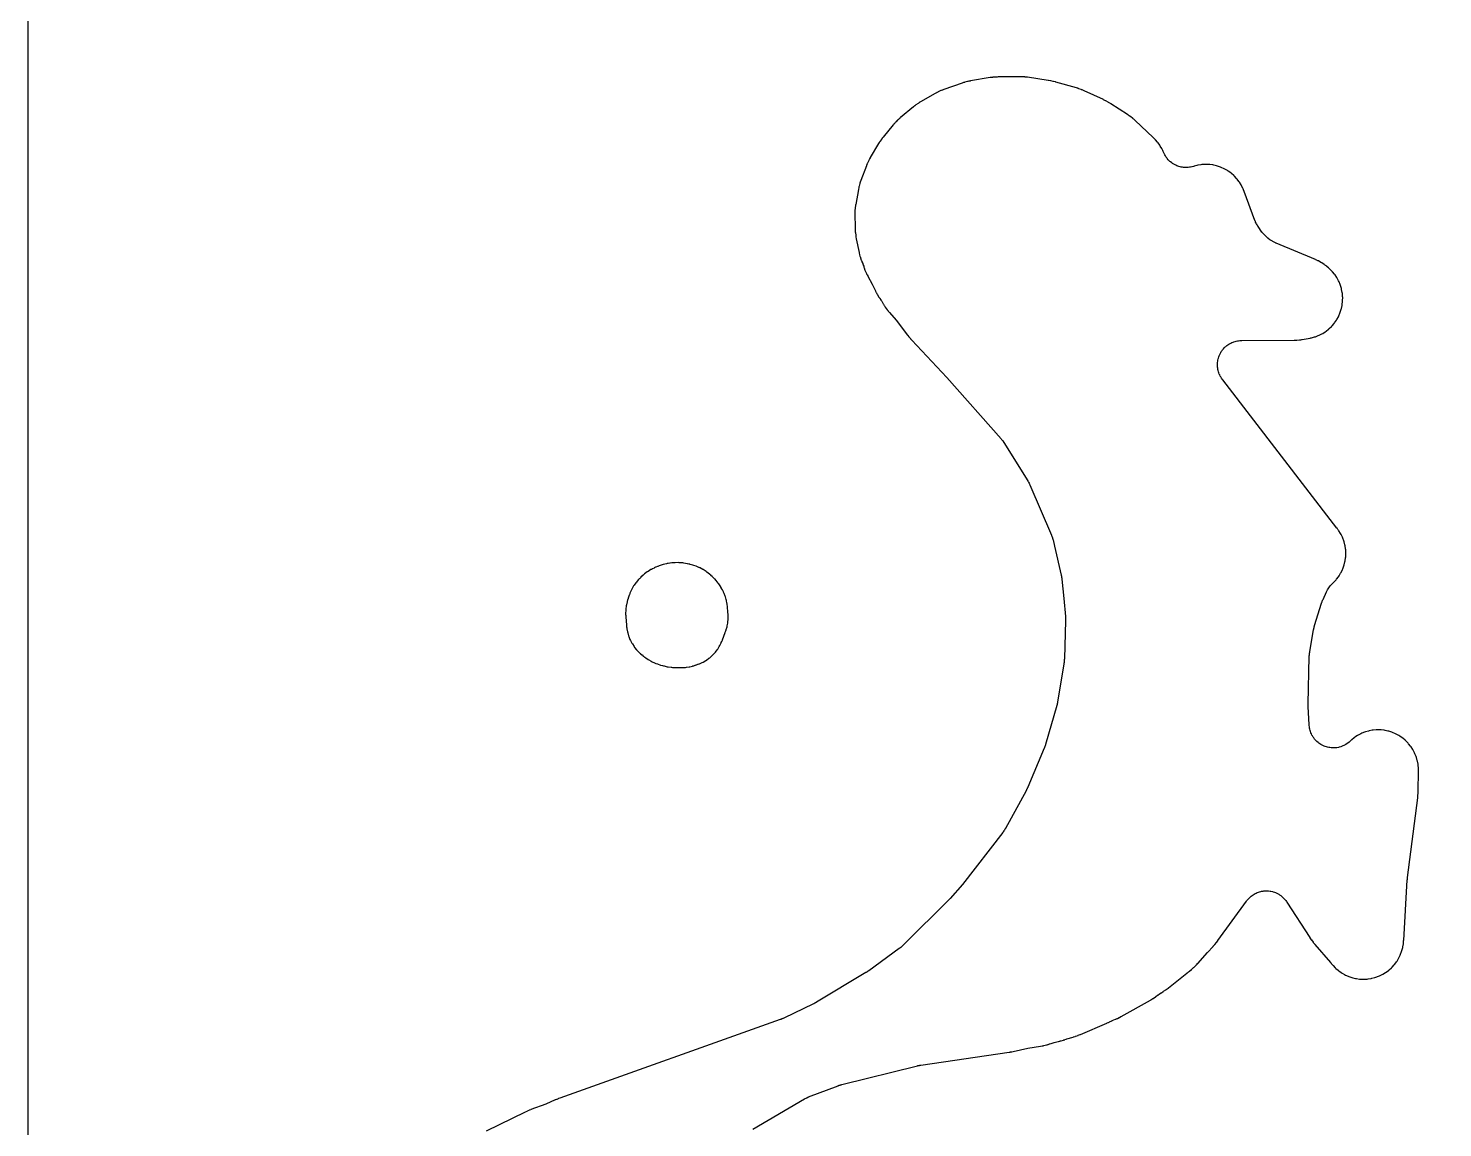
# Model space of a CAD drawing. Header units: millimetres. Extents: x 0 to 300, y 0 to 300.
# Drawn here: x -0.1 to 87.6, y 84 to 152.1 of the extents above; entities that cross this region are included whole.
import ezdxf

# ---------------------------------------------------------------- set-up
doc = ezdxf.new("R2010")
doc.units = ezdxf.units.MM
doc.layers.add('CUT', color=7, linetype='CONTINUOUS')

msp = doc.modelspace()

# ---------------------------------------------------------------- linework, layer by layer
at = {"layer": 'CUT'}
for points in [[(298.5625, -0.0625), (1.4375, -0.0625), (0.5522, -0.0625), (0.4788, -0.0589), (0.4206, -0.0503), (0.3635, -0.036), (0.3082, -0.0162), (0.255, 0.009), (0.2046, 0.0392), (0.1573, 0.0743), (0.1137, 0.1137), (0.0743, 0.1573), (0.0392, 0.2046), (0.009, 0.255), (-0.0162, 0.3082), (-0.036, 0.3635), (-0.0503, 0.4206), (-0.0589, 0.4788), (-0.0625, 0.5522), (-0.0625, 1.4375), (-0.0625, 298.5625)], [(44.8524, 83.8812), (48.0404, 85.7447), (48.0483, 85.7494), (48.0556, 85.7535), (48.0869, 85.7705), (48.1438, 85.8001), (48.1661, 85.8113), (48.1922, 85.8233), (48.2469, 85.8475), (48.2799, 85.8613), (48.291, 85.8657), (48.3007, 85.8695), (50.1296, 86.5683), (50.1425, 86.5731), (50.1727, 86.5842), (50.1857, 86.5888), (50.2016, 86.5943), (50.2056, 86.5957), (50.2167, 86.5993), (50.2297, 86.6035), (50.2402, 86.6068), (50.2533, 86.6108), (50.2839, 86.6199), (50.297, 86.6237), (50.3131, 86.6282), (50.3263, 86.6318), (50.3572, 86.6399), (50.3705, 86.6433), (55.0451, 87.8015), (55.0557, 87.804), (55.0807, 87.8099), (55.0914, 87.8123), (55.1044, 87.8152), (55.1151, 87.8175), (55.1402, 87.8228), (55.151, 87.825), (55.1596, 87.8267), (55.1704, 87.8287), (55.1956, 87.8333), (55.2064, 87.8353), (55.2196, 87.8375), (55.2304, 87.8393), (55.2557, 87.8433), (55.2665, 87.845), (60.7239, 88.6439), (60.7337, 88.6454), (60.8016, 88.6565), (60.8121, 88.6583), (60.8965, 88.6736), (60.9067, 88.6755), (60.9732, 88.6888), (60.9841, 88.6911), (61.8908, 88.8894), (62.669, 89.012), (62.6834, 89.0144), (62.7763, 89.0314), (62.7906, 89.0342), (62.8462, 89.0457), (62.8746, 89.0523), (63.0575, 89.0997), (63.0855, 89.1076), (63.1397, 89.1245), (63.1535, 89.129), (63.2431, 89.1593), (63.2568, 89.1641), (63.331, 89.1912), (63.5291, 89.2479), (63.7707, 89.3008), (63.7831, 89.3036), (63.8632, 89.3229), (63.8755, 89.326), (63.9235, 89.3387), (63.9478, 89.3456), (64.1053, 89.3944), (64.1294, 89.4024), (64.1761, 89.419), (64.188, 89.4234), (64.265, 89.4527), (64.2769, 89.4573), (64.3161, 89.4732), (64.6938, 89.5813), (64.7125, 89.587), (64.8333, 89.6259), (64.8518, 89.6322), (65.0016, 89.6858), (65.0199, 89.6927), (65.1378, 89.7393), (65.1559, 89.7468), (66.7797, 90.4506), (66.7869, 90.4532), (66.7984, 90.4575), (66.8726, 90.4864), (66.8839, 90.4909), (66.9282, 90.5092), (66.9506, 90.519), (67.0952, 90.5856), (67.1172, 90.5963), (67.1251, 90.6003), (67.327, 90.6878), (67.3409, 90.694), (67.4308, 90.7357), (67.4445, 90.7423), (67.556, 90.7975), (67.5696, 90.8045), (67.6572, 90.8507), (67.6706, 90.8579), (69.4928, 91.8787), (69.5118, 91.8898), (69.6342, 91.9644), (69.6529, 91.9762), (69.8029, 92.0754), (69.821, 92.0879), (69.9376, 92.1713), (69.9553, 92.1845), (70.0617, 92.2666), (70.1481, 92.3173), (70.1667, 92.3286), (70.2862, 92.4047), (70.3044, 92.4168), (70.4507, 92.5176), (70.4684, 92.5303), (70.5821, 92.6149), (70.5993, 92.6282), (71.6394, 93.4623), (71.754, 93.5463), (71.7652, 93.5546), (71.837, 93.6099), (71.848, 93.6185), (71.8904, 93.6527), (71.9117, 93.6707), (72.0312, 93.7765), (72.0427, 93.7858), (72.0525, 93.7938), (72.1152, 93.8463), (72.1248, 93.8545), (72.1618, 93.8868), (72.1804, 93.9038), (72.2989, 94.0164), (72.3168, 94.0341), (72.351, 94.0694), (72.3597, 94.0786), (72.4153, 94.1385), (72.4238, 94.1478), (73.028, 94.8271), (73.3717, 95.194), (73.3845, 95.208), (73.4658, 95.3004), (73.478, 95.3149), (73.5763, 95.434), (73.5881, 95.4488), (73.6634, 95.5462), (73.6747, 95.5614), (75.447, 98.0099), (75.4734, 98.0446), (75.5234, 98.1071), (75.5813, 98.1725), (75.6218, 98.2142), (75.6857, 98.2737), (75.7301, 98.3113), (75.7995, 98.3643), (75.8474, 98.3974), (75.9215, 98.4435), (75.9724, 98.4717), (76.0507, 98.5104), (76.104, 98.5336), (76.1857, 98.5645), (76.241, 98.5824), (76.3253, 98.6052), (76.3821, 98.6177), (76.4682, 98.6323), (76.5259, 98.6392), (76.613, 98.6453), (76.6712, 98.6466), (76.7585, 98.6443), (76.8165, 98.6399), (76.9031, 98.6291), (76.9604, 98.6191), (77.0456, 98.6), (77.1017, 98.5845), (77.1846, 98.5572), (77.2389, 98.5364), (77.3189, 98.5012), (77.3709, 98.4752), (77.447, 98.4324), (77.4962, 98.4014), (77.5679, 98.3515), (77.6139, 98.3159), (77.6803, 98.2592), (77.7227, 98.2194), (77.7833, 98.1565), (77.8216, 98.1128), (77.8758, 98.0443), (77.9224, 97.9793), (77.947, 97.9432), (79.3653, 95.7457), (79.3771, 95.7282), (79.4554, 95.6157), (79.4678, 95.5986), (79.5709, 95.4611), (79.5839, 95.4444), (79.6699, 95.3377), (79.6835, 95.3215), (80.6433, 94.2134), (80.6509, 94.2045), (80.6685, 94.1837), (80.6759, 94.1747), (80.6935, 94.1533), (80.6956, 94.1507), (80.7372, 94.1007), (80.7434, 94.0934), (80.7915, 94.0373), (80.8113, 94.0154), (80.9391, 93.8806), (80.981, 93.8404), (81.1195, 93.72), (81.1652, 93.6841), (81.3147, 93.5777), (81.3635, 93.5464), (81.5226, 93.4549), (81.5743, 93.4284), (81.7415, 93.3527), (81.7955, 93.3314), (81.9692, 93.2722), (82.025, 93.2562), (82.2036, 93.2141), (82.2607, 93.2035), (82.4425, 93.1789), (82.5004, 93.1739), (82.6837, 93.1669), (82.7418, 93.1675), (82.925, 93.1783), (82.9827, 93.1845), (83.164, 93.213), (83.2208, 93.2247), (83.3986, 93.2706), (83.454, 93.2878), (83.6264, 93.3506), (83.68, 93.373), (83.8455, 93.4522), (83.8966, 93.4798), (84.0538, 93.5745), (84.102, 93.6069), (84.2492, 93.7164), (84.2941, 93.7533), (84.43, 93.8765), (84.4711, 93.9176), (84.5945, 94.0534), (84.6314, 94.0982), (84.7412, 94.2453), (84.7736, 94.2934), (84.8686, 94.4504), (84.8962, 94.5015), (84.9756, 94.667), (84.9981, 94.7205), (85.0612, 94.8928), (85.0784, 94.9482), (85.1245, 95.1259), (85.1363, 95.1827), (85.1654, 95.3665), (85.1693, 95.3953), (85.1754, 95.4516), (85.1768, 95.4661), (85.1848, 95.5601), (85.1858, 95.5745), (85.4117, 99.3232), (85.4121, 99.3294), (85.4131, 99.3437), (85.4135, 99.3499), (85.4146, 99.3648), (85.4152, 99.3723), (85.4166, 99.3897), (85.4173, 99.3972), (85.4178, 99.4033), (85.4185, 99.4109), (85.4203, 99.4287), (85.4211, 99.4363), (85.4215, 99.4399), (85.4225, 99.4488), (85.4249, 99.4696), (85.426, 99.4785), (86.0589, 104.4153), (86.0608, 104.4324), (86.0718, 104.5432), (86.0733, 104.5602), (86.0831, 104.6998), (86.0841, 104.7169), (86.0887, 104.8282), (86.0892, 104.8454), (86.1049, 106.0318), (86.1049, 106.0465), (86.1038, 106.1424), (86.1035, 106.1571), (86.1014, 106.2147), (86.0996, 106.2441), (86.0835, 106.4324), (86.0756, 106.4909), (86.0416, 106.6742), (86.0281, 106.7315), (85.9762, 106.9106), (85.9571, 106.9664), (85.8879, 107.1395), (85.8634, 107.1931), (85.7775, 107.3586), (85.7479, 107.4096), (85.6462, 107.5658), (85.6117, 107.6136), (85.4952, 107.7592), (85.4561, 107.8033), (85.3259, 107.9367), (85.2827, 107.9769), (85.14, 108.0968), (85.093, 108.1325), (84.9392, 108.2379), (84.889, 108.2688), (84.7256, 108.3586), (84.6726, 108.3844), (84.5012, 108.4577), (84.4459, 108.4782), (84.2682, 108.5344), (84.2111, 108.5493), (84.0287, 108.5878), (83.9705, 108.5971), (83.7852, 108.6174), (83.7263, 108.6209), (83.5399, 108.6229), (83.481, 108.6207), (83.2952, 108.6044), (83.2368, 108.5964), (83.0536, 108.5619), (82.9963, 108.5482), (82.8173, 108.496), (82.7616, 108.4767), (82.5886, 108.4071), (82.5351, 108.3825), (82.3698, 108.2963), (82.3189, 108.2664), (82.1629, 108.1644), (82.1151, 108.1298), (81.9699, 108.0129), (81.9258, 107.9738), (81.8953, 107.9438), (81.8625, 107.9133), (81.8011, 107.8588), (81.7313, 107.8028), (81.683, 107.7678), (81.6079, 107.719), (81.5564, 107.689), (81.4768, 107.6479), (81.4225, 107.6232), (81.3393, 107.5902), (81.2828, 107.571), (81.1967, 107.5464), (81.1386, 107.533), (81.0505, 107.5171), (80.9914, 107.5094), (80.9021, 107.5024), (80.8425, 107.5007), (80.7529, 107.5026), (80.6935, 107.5068), (80.6046, 107.5175), (80.5458, 107.5276), (80.4584, 107.5472), (80.4009, 107.5631), (80.3159, 107.5912), (80.2603, 107.6127), (80.1785, 107.6492), (80.1253, 107.6761), (80.0475, 107.7205), (79.9973, 107.7526), (79.9243, 107.8045), (79.8775, 107.8415), (79.8101, 107.9004), (79.7672, 107.9418), (79.7059, 108.0071), (79.6673, 108.0525), (79.6129, 108.1236), (79.579, 108.1727), (79.5319, 108.2489), (79.503, 108.3011), (79.4637, 108.3815), (79.4402, 108.4363), (79.4091, 108.5203), (79.3912, 108.5771), (79.3685, 108.6638), (79.3563, 108.7222), (79.3424, 108.8106), (79.3337, 108.8922), (79.3301, 108.9369), (79.2659, 110.0738), (79.2654, 110.0845), (79.2642, 110.1095), (79.2638, 110.1202), (79.2637, 110.1251), (79.2635, 110.1317), (79.2631, 110.147), (79.2629, 110.1535), (79.2629, 110.1585), (79.2627, 110.1702), (79.2626, 110.1976), (79.2626, 110.2083), (79.2627, 110.216), (79.263, 110.2335), (79.2631, 110.2411), (79.336, 113.163), (79.3362, 113.1697), (79.3366, 113.1803), (79.3382, 113.2122), (79.3421, 113.2696), (79.3442, 113.2948), (79.3465, 113.3193), (79.3473, 113.3271), (79.3479, 113.3327), (79.3519, 113.3653), (79.3606, 113.4267), (79.3649, 113.454), (79.6045, 114.835), (79.6055, 114.8409), (79.6072, 114.85), (79.6126, 114.8778), (79.6232, 114.9275), (79.6281, 114.9492), (79.6332, 114.9704), (79.6348, 114.9771), (79.636, 114.982), (79.6434, 115.01), (79.6583, 115.0627), (79.6652, 115.0861), (80.0965, 116.4726), (80.0982, 116.4782), (80.101, 116.4869), (80.1098, 116.5133), (80.1264, 116.5604), (80.134, 116.581), (80.1416, 116.601), (80.144, 116.6073), (80.1458, 116.6119), (80.1565, 116.6383), (80.1776, 116.6878), (80.1872, 116.7096), (80.4022, 117.1796), (80.4218, 117.22), (80.4597, 117.293), (80.505, 117.3705), (80.5377, 117.4205), (80.5905, 117.4931), (80.628, 117.5396), (80.6877, 117.6066), (80.7454, 117.6652), (80.7777, 117.6964), (80.7848, 117.7028), (80.7957, 117.7131), (80.8382, 117.7541), (80.8593, 117.7756), (80.9916, 117.9168), (81.0306, 117.9629), (81.1463, 118.1146), (81.1805, 118.1643), (81.2805, 118.3269), (81.3095, 118.3798), (81.3926, 118.5516), (81.4161, 118.6072), (81.4815, 118.7864), (81.4993, 118.8441), (81.5464, 119.029), (81.5584, 119.0882), (81.5867, 119.2769), (81.5926, 119.3369), (81.6018, 119.5275), (81.6016, 119.5879), (81.5916, 119.7785), (81.5854, 119.8385), (81.5563, 120.0271), (81.5441, 120.0862), (81.4962, 120.2709), (81.4781, 120.3285), (81.4118, 120.5074), (81.3881, 120.5629), (81.3042, 120.7343), (81.275, 120.7871), (81.1729, 120.9515), (81.1563, 120.9767), (81.1227, 121.0251), (81.114, 121.0374), (81.0561, 121.1166), (81.047, 121.1287), (73.9669, 130.3188), (73.9412, 130.3539), (73.8957, 130.4192), (73.8496, 130.4928), (73.8213, 130.5432), (73.7824, 130.6209), (73.7591, 130.6739), (73.728, 130.755), (73.7099, 130.8099), (73.6867, 130.8936), (73.674, 130.95), (73.659, 131.0356), (73.6517, 131.093), (73.645, 131.1796), (73.6434, 131.2374), (73.6451, 131.3243), (73.649, 131.382), (73.6591, 131.4683), (73.6686, 131.5253), (73.6869, 131.6102), (73.7018, 131.6661), (73.7283, 131.7489), (73.7485, 131.803), (73.7828, 131.8829), (73.8082, 131.9348), (73.85, 132.011), (73.8803, 132.0602), (73.9293, 132.132), (73.9642, 132.1781), (74.0198, 132.2448), (74.059, 132.2874), (74.1209, 132.3484), (74.164, 132.387), (74.2314, 132.4417), (74.278, 132.476), (74.3504, 132.524), (74.4001, 132.5536), (74.4768, 132.5943), (74.5291, 132.619), (74.6094, 132.6522), (74.6638, 132.6717), (74.7469, 132.697), (74.803, 132.7112), (74.8882, 132.7284), (74.9453, 132.7371), (75.0318, 132.746), (75.1112, 132.7503), (75.1547, 132.7516), (78.3933, 132.7708), (78.4046, 132.771), (78.4835, 132.773), (78.4952, 132.7734), (78.5469, 132.7757), (78.5718, 132.7773), (78.7267, 132.7906), (78.7505, 132.7932), (78.7918, 132.7984), (78.803, 132.7999), (78.8803, 132.8112), (78.8927, 132.8131), (79.2598, 132.8745), (79.2747, 132.8772), (79.3701, 132.8956), (79.3847, 132.8986), (79.4418, 132.9111), (79.4709, 132.9183), (79.6559, 132.9686), (79.7128, 132.9872), (79.8894, 133.0548), (79.9441, 133.0789), (80.1132, 133.1638), (80.1652, 133.1932), (80.325, 133.2945), (80.3738, 133.329), (80.5227, 133.4456), (80.5679, 133.4849), (80.7044, 133.6158), (80.7454, 133.6593), (80.8682, 133.8031), (80.9048, 133.8505), (81.0126, 134.0058), (81.0442, 134.0566), (81.1361, 134.222), (81.1625, 134.2756), (81.2374, 134.4493), (81.2584, 134.5053), (81.3156, 134.6856), (81.3309, 134.7434), (81.3699, 134.9285), (81.3793, 134.9876), (81.3997, 135.1756), (81.4032, 135.2353), (81.4048, 135.4244), (81.4023, 135.4842), (81.385, 135.6725), (81.3766, 135.7318), (81.3407, 135.9174), (81.3264, 135.9755), (81.2721, 136.1567), (81.2521, 136.2131), (81.1801, 136.388), (81.1546, 136.4421), (81.0655, 136.6089), (81.0348, 136.6602), (80.9295, 136.8174), (80.8938, 136.8654), (80.7734, 137.0112), (80.7331, 137.0554), (80.5969, 137.1904), (80.5752, 137.211), (80.5317, 137.25), (80.5204, 137.2598), (80.4464, 137.3229), (80.4349, 137.3325), (80.4259, 137.3398), (80.4147, 137.3487), (80.3413, 137.4053), (80.3299, 137.4139), (80.285, 137.4469), (80.2617, 137.4633), (80.1093, 137.5644), (80.0604, 137.5937), (79.8991, 137.6799), (79.8737, 137.6928), (79.8234, 137.7167), (79.8104, 137.7227), (79.7257, 137.7605), (79.7126, 137.7661), (77.2809, 138.7829), (77.2687, 138.7881), (77.2485, 138.7969), (77.2005, 138.8196), (77.1203, 138.8603), (77.0852, 138.8791), (77.0816, 138.8811), (77.0474, 138.9015), (76.9711, 138.9491), (76.9269, 138.9786), (76.9089, 138.9914), (76.8981, 138.9991), (76.7912, 139.0774), (76.7813, 139.0848), (76.7648, 139.0972), (76.726, 139.1282), (76.6764, 139.1701), (76.6128, 139.2293), (76.552, 139.2916), (76.4944, 139.3567), (76.4537, 139.4073), (76.4237, 139.4469), (76.4117, 139.4636), (76.4045, 139.4738), (76.1635, 139.8204), (76.1582, 139.8282), (76.1494, 139.8411), (76.1289, 139.8727), (76.1029, 139.9146), (76.0703, 139.9717), (76.0397, 140.0303), (76.0113, 140.0897), (75.9917, 140.1349), (75.9775, 140.1697), (75.9719, 140.1843), (75.9685, 140.1931), (75.3027, 141.9799), (75.2974, 141.9937), (75.2616, 142.083), (75.2559, 142.0967), (75.2331, 142.1497), (75.2207, 142.1766), (75.1373, 142.3469), (75.1087, 142.3987), (75.0103, 142.5578), (74.9767, 142.6065), (74.8631, 142.7551), (74.8249, 142.8003), (74.6972, 142.937), (74.6548, 142.9782), (74.5142, 143.1017), (74.4679, 143.1385), (74.3159, 143.2475), (74.2662, 143.2796), (74.1042, 143.3731), (74.0516, 143.4001), (73.8811, 143.4772), (73.8261, 143.4989), (73.6489, 143.5588), (73.592, 143.575), (73.4098, 143.6172), (73.3515, 143.6277), (73.166, 143.6518), (73.107, 143.6565), (72.9201, 143.6621), (72.8609, 143.661), (72.6743, 143.6482), (72.6155, 143.6413), (72.4311, 143.6102), (72.3733, 143.5975), (72.1928, 143.5483), (72.1903, 143.5477), (72.1761, 143.5436), (72.1701, 143.5418), (72.1491, 143.5358), (72.0679, 143.5137), (72.0665, 143.5133), (72.0652, 143.5129), (71.9792, 143.494), (71.9214, 143.4842), (71.8339, 143.4737), (71.7754, 143.4696), (71.6873, 143.4677), (71.6287, 143.4694), (71.5408, 143.4761), (71.4826, 143.4835), (71.3959, 143.4988), (71.3387, 143.5118), (71.2538, 143.5355), (71.1982, 143.5541), (71.116, 143.586), (71.0625, 143.6099), (70.9839, 143.6497), (70.9329, 143.6787), (70.8585, 143.726), (70.8106, 143.7599), (70.7413, 143.8142), (70.6969, 143.8526), (70.6332, 143.9134), (70.5928, 143.956), (70.5354, 144.0228), (70.4994, 144.0691), (70.4487, 144.1412), (70.4174, 144.1908), (70.374, 144.2675), (70.3378, 144.3396), (70.319, 144.3794), (70.2788, 144.4703), (70.2544, 144.5189), (70.2173, 144.5987), (70.1911, 144.6489), (70.1007, 144.8033), (70.0699, 144.8507), (69.9653, 144.9959), (69.9302, 145.0402), (69.8108, 145.1768), (69.7917, 145.1977), (69.7534, 145.2375), (69.7435, 145.2476), (69.6782, 145.3124), (69.668, 145.3223), (68.5516, 146.3796), (68.5414, 146.389), (68.4744, 146.4496), (68.4639, 146.4588), (68.4228, 146.4943), (68.4013, 146.512), (68.2592, 146.6236), (68.2369, 146.6403), (68.1927, 146.6718), (68.1812, 146.6797), (68.1064, 146.7305), (68.0948, 146.7381), (68.0712, 146.7534), (67.0346, 147.4218), (67.0325, 147.4232), (67.0315, 147.4238), (67.0137, 147.4349), (66.897, 147.5045), (66.8789, 147.5149), (66.7295, 147.5971), (66.711, 147.6068), (66.5898, 147.6681), (66.571, 147.6773), (65.3845, 148.2262), (65.3746, 148.2307), (65.3049, 148.2614), (65.2944, 148.2659), (65.2484, 148.2851), (65.2438, 148.287), (65.2235, 148.2954), (65.201, 148.3043), (65.0593, 148.3568), (65.0372, 148.3645), (64.9988, 148.3771), (64.9883, 148.3804), (64.9158, 148.4026), (64.904, 148.4061), (63.6264, 148.7697), (63.6075, 148.7747), (63.4852, 148.8053), (63.4662, 148.8097), (63.3115, 148.8431), (63.2924, 148.8469), (63.1682, 148.8695), (63.1491, 148.8727), (63.1458, 148.8732), (61.8643, 149.0638), (61.86, 149.0644), (61.8481, 149.0661), (61.784, 149.0743), (61.775, 149.0755), (61.7737, 149.0756), (61.7707, 149.076), (61.7587, 149.0774), (61.7269, 149.0809), (61.7121, 149.0825), (61.6873, 149.0847), (61.5327, 149.0952), (61.5088, 149.0964), (61.4673, 149.0975), (61.456, 149.0977), (61.3782, 149.0985), (61.3656, 149.0984), (60.0668, 149.0831), (60.056, 149.0829), (59.9814, 149.0807), (59.9702, 149.0803), (59.9213, 149.0779), (59.9158, 149.0775), (59.8953, 149.0765), (59.8715, 149.0749), (59.7239, 149.0617), (59.7011, 149.0593), (59.6617, 149.0542), (59.6511, 149.0528), (59.5774, 149.042), (59.5655, 149.0402), (58.3309, 148.8346), (58.3182, 148.8324), (58.2365, 148.817), (58.224, 148.8145), (58.175, 148.8041), (58.1501, 148.7983), (57.9889, 148.7571), (57.9642, 148.7502), (57.9163, 148.7358), (57.9041, 148.7319), (57.825, 148.7062), (57.8129, 148.7021), (56.6901, 148.3103), (56.677, 148.3055), (56.5925, 148.2738), (56.5795, 148.2688), (56.5292, 148.2486), (56.5036, 148.2376), (56.3394, 148.1626), (56.3144, 148.1505), (56.2662, 148.1257), (56.2539, 148.1192), (56.2448, 148.1143), (56.2417, 148.1126), (56.2295, 148.1062), (56.1511, 148.0635), (56.1391, 148.0568), (55.2422, 147.5414), (55.2311, 147.5349), (55.1593, 147.4915), (55.1484, 147.4847), (55.1058, 147.4578), (55.0843, 147.4435), (54.9467, 147.3478), (54.9258, 147.3327), (54.8857, 147.3022), (54.8756, 147.2942), (54.81, 147.242), (54.8, 147.2339), (54.0004, 146.5693), (53.99, 146.5603), (53.9226, 146.5017), (53.9124, 146.4925), (53.8727, 146.4564), (53.8528, 146.4374), (53.8124, 146.397), (53.8061, 146.3909), (53.7748, 146.3594), (53.7265, 146.3111), (53.7172, 146.3014), (53.6802, 146.2641), (53.6613, 146.2442), (53.6252, 146.2043), (53.6161, 146.194), (53.5576, 146.1264), (53.5487, 146.1159), (52.9221, 145.3569), (52.9151, 145.3483), (52.8668, 145.2875), (52.8597, 145.2784), (52.8288, 145.2379), (52.8143, 145.2181), (52.7265, 145.0929), (52.7134, 145.0734), (52.6912, 145.0389), (52.6853, 145.0296), (52.6449, 144.9642), (52.6385, 144.9536), (52.1277, 144.0876), (52.1213, 144.0765), (52.0807, 144.0042), (52.0746, 143.993), (52.0511, 143.949), (52.05, 143.9467), (52.0372, 143.9227), (52.0256, 143.8997), (51.9533, 143.7486), (51.9427, 143.7251), (51.923, 143.6788), (51.918, 143.6669), (51.8868, 143.5891), (51.8822, 143.5771), (51.5409, 142.6706), (51.5363, 142.6577), (51.5067, 142.5735), (51.5024, 142.5605), (51.4858, 142.5095), (51.4779, 142.4832), (51.4306, 142.3112), (51.4295, 142.3069), (51.4294, 142.3065), (51.4226, 142.2795), (51.4105, 142.2264), (51.4076, 142.2127), (51.3896, 142.1239), (51.387, 142.1102), (51.2213, 141.1815), (51.2189, 141.1672), (51.2047, 141.0745), (51.2027, 141.0602), (51.1955, 141.0043), (51.1925, 140.9756), (51.1774, 140.7887), (51.1758, 140.7599), (51.174, 140.7036), (51.1737, 140.6892), (51.1729, 140.5954), (51.173, 140.5809), (51.1861, 139.7535), (51.1866, 139.7359), (51.1881, 139.7031), (51.1892, 139.6416), (51.1896, 139.6276), (51.1932, 139.5367), (51.194, 139.5227), (51.1974, 139.4681), (51.1999, 139.4402), (51.2199, 139.2594), (51.2236, 139.2316), (51.2322, 139.1776), (51.2345, 139.1638), (51.2508, 139.0742), (51.2535, 139.0605), (51.4323, 138.1945), (51.4361, 138.1774), (51.4623, 138.0669), (51.4666, 138.05), (51.4842, 137.9842), (51.4943, 137.9507), (51.5657, 137.7352), (51.5777, 137.7024), (51.6028, 137.6391), (51.6095, 137.6229), (51.6545, 137.5186), (51.6617, 137.5027), (51.6909, 137.4401), (51.6937, 137.4299), (51.7163, 137.3489), (51.72, 137.3365), (51.7346, 137.2881), (51.7427, 137.2635), (51.7977, 137.1069), (51.8169, 137.0589), (51.8852, 136.9077), (51.8963, 136.8843), (51.9191, 136.8391), (51.925, 136.8276), (51.9645, 136.7534), (51.9707, 136.742), (52.2476, 136.2473), (52.4457, 135.8229), (52.4526, 135.8086), (52.4988, 135.7162), (52.5061, 135.7021), (52.5352, 135.6473), (52.5509, 135.6196), (52.6576, 135.4428), (52.6747, 135.416), (52.7095, 135.3646), (52.7186, 135.3516), (52.7788, 135.2676), (52.7883, 135.2548), (52.845, 135.1801), (52.933, 135.0229), (52.941, 135.009), (52.9943, 134.9194), (53.0027, 134.9058), (53.0361, 134.8529), (53.054, 134.8262), (53.1745, 134.6564), (53.1938, 134.6307), (53.2327, 134.5817), (53.2428, 134.5693), (53.3097, 134.4894), (53.3202, 134.4772), (53.7239, 134.0207), (54.4392, 133.0772), (54.449, 133.0646), (54.5138, 132.9837), (54.5239, 132.9714), (54.608, 132.872), (54.6184, 132.8599), (54.6874, 132.7826), (54.6982, 132.7708), (56.8722, 130.4606), (60.2299, 126.6637), (60.236, 126.6567), (60.2415, 126.6503), (60.2646, 126.6226), (60.3051, 126.5718), (60.3205, 126.5518), (60.3376, 126.5283), (60.3723, 126.4787), (60.3898, 126.4525), (60.3979, 126.4399), (60.4056, 126.4278), (60.4057, 126.4278), (61.8815, 124.0637), (61.8852, 124.0578), (61.8936, 124.044), (61.8951, 124.0417), (61.9099, 124.0162), (61.9375, 123.9673), (61.9656, 123.913), (61.9974, 123.8462), (62.0115, 123.8152), (63.3601, 120.6838), (63.3641, 120.6744), (63.3676, 120.6658), (63.382, 120.6291), (63.4063, 120.5628), (63.4161, 120.5345), (63.4245, 120.5073), (63.4431, 120.4431), (63.4484, 120.4232), (63.4505, 120.4146), (63.4532, 120.4035), (63.5473, 119.9963), (63.9583, 118.2052), (63.9614, 118.1908), (63.9686, 118.1571), (63.9715, 118.1426), (63.975, 118.125), (63.9777, 118.1105), (63.9834, 118.0786), (63.9875, 118.0501), (63.9896, 118.0356), (63.9919, 118.0178), (63.9936, 118.0032), (63.9975, 117.9692), (63.999, 117.9546), (64.1153, 116.7557), (64.22, 115.6492), (64.2212, 115.6351), (64.2238, 115.602), (64.2248, 115.5878), (64.2259, 115.5705), (64.2267, 115.5563), (64.2279, 115.5304), (64.2279, 115.53), (64.2285, 115.4965), (64.2286, 115.4821), (64.2286, 115.4646), (64.2285, 115.4502), (64.228, 115.4167), (64.2277, 115.4023), (64.1538, 113.0206), (64.1532, 113.0057), (64.1516, 112.9712), (64.1508, 112.9564), (64.1496, 112.9383), (64.1486, 112.9235), (64.1458, 112.889), (64.1445, 112.8743), (64.1433, 112.8625), (64.1418, 112.8477), (64.1378, 112.8133), (64.136, 112.7986), (64.1337, 112.7807), (64.1317, 112.766), (64.1266, 112.7318), (64.1243, 112.7171), (63.7347, 110.3452), (63.7324, 110.3321), (63.727, 110.3016), (63.7245, 110.2885), (63.7214, 110.2726), (63.7188, 110.2595), (63.7137, 110.2352), (63.7065, 110.2054), (63.7032, 110.1924), (63.6992, 110.1765), (63.6957, 110.1636), (63.6875, 110.1334), (63.6839, 110.1205), (62.9889, 107.7126), (62.985, 107.6998), (62.9759, 107.6697), (62.9719, 107.6569), (62.9668, 107.6413), (62.9626, 107.6285), (62.953, 107.5999), (62.944, 107.5757), (62.9393, 107.5632), (62.9334, 107.5481), (62.9285, 107.5357), (62.9168, 107.5068), (62.9117, 107.4945), (61.8851, 105.064), (61.8806, 105.0534), (61.8698, 105.029), (61.8652, 105.0185), (61.8594, 105.0058), (61.8546, 104.9953), (61.8433, 104.9711), (61.8384, 104.9608), (61.8344, 104.9525), (61.8293, 104.9422), (61.8174, 104.9183), (61.8122, 104.9081), (61.8058, 104.8957), (61.8004, 104.8855), (61.7879, 104.8619), (61.7825, 104.8518), (60.499, 102.5108), (60.4956, 102.5045), (60.4875, 102.49), (60.4861, 102.4875), (60.4707, 102.4614), (60.4407, 102.4123), (60.406, 102.3598), (60.362, 102.2979), (60.3412, 102.2698), (57.8434, 99.0318), (57.0682, 98.1646), (54.1403, 95.2581), (54.1353, 95.2532), (54.1237, 95.2419), (54.1217, 95.2399), (54.1001, 95.2197), (54.0583, 95.1818), (54.0114, 95.1422), (53.953, 95.0962), (53.9258, 95.0755), (52.0282, 93.6931), (52.02, 93.6872), (52.0008, 93.6735), (51.9927, 93.6678), (51.9828, 93.6609), (51.9745, 93.6553), (51.9552, 93.6421), (51.9469, 93.6366), (51.9402, 93.6321), (51.9318, 93.6266), (51.9122, 93.614), (51.9038, 93.6086), (51.8934, 93.6021), (51.8849, 93.5968), (51.865, 93.5845), (51.8565, 93.5793), (48.8023, 91.7462), (48.7933, 91.7409), (48.7722, 91.7286), (48.7631, 91.7233), (48.752, 91.717), (48.7429, 91.7119), (48.7216, 91.7001), (48.7124, 91.6951), (48.705, 91.6911), (48.6957, 91.6862), (48.6741, 91.6748), (48.6648, 91.6701), (48.6535, 91.6643), (48.6441, 91.6596), (48.6222, 91.6488), (48.6128, 91.6442), (46.7684, 90.7587), (46.7577, 90.7536), (46.7327, 90.742), (46.7219, 90.7371), (46.7087, 90.7312), (46.6979, 90.7264), (46.6726, 90.7154), (46.6617, 90.7108), (46.6529, 90.7071), (46.6419, 90.7027), (46.6163, 90.6924), (46.6053, 90.688), (46.5918, 90.6828), (46.5807, 90.6786), (46.5549, 90.669), (46.5437, 90.665), (32.887, 85.7971), (32.8755, 85.7929), (32.8016, 85.7648), (32.7902, 85.7604), (32.6981, 85.7232), (32.6868, 85.7186), (32.6141, 85.6875), (32.6029, 85.6826), (32.0083, 85.4146), (31.0958, 85.085), (31.081, 85.0794), (30.9851, 85.0419), (30.9705, 85.0359), (30.8514, 84.9857), (30.8369, 84.9793), (30.7432, 84.9368), (30.7288, 84.9301), (28.3209, 83.7604)]]:
    msp.add_lwpolyline(points, dxfattribs=at)
msp.add_lwpolyline([(37.2321, 114.2217), (37.257, 114.1678), (37.3449, 113.9996), (37.3592, 113.9739), (37.3619, 113.9693), (37.378, 113.9433), (37.4852, 113.7803), (37.5211, 113.7314), (37.6399, 113.5852), (37.6801, 113.5406), (37.8158, 113.4042), (37.8375, 113.3835), (37.8809, 113.3441), (37.8921, 113.3341), (37.9659, 113.2703), (37.9774, 113.2606), (38.0554, 113.1965), (38.066, 113.188), (38.1354, 113.1335), (38.1462, 113.1253), (38.1887, 113.0935), (38.2108, 113.0777), (38.3548, 112.9797), (38.4011, 112.9513), (38.5513, 112.8679), (38.6, 112.8437), (38.7593, 112.7733), (38.7844, 112.7629), (38.8338, 112.7437), (38.8466, 112.7389), (38.9296, 112.7088), (38.9424, 112.7043), (39.1314, 112.6405), (39.1458, 112.6358), (39.2397, 112.6067), (39.2542, 112.6024), (39.3111, 112.5864), (39.3404, 112.5789), (39.5294, 112.5357), (39.5889, 112.5252), (39.7813, 112.5013), (39.8114, 112.4983), (39.8703, 112.494), (39.8854, 112.4931), (39.9836, 112.4883), (39.9987, 112.4878), (40.3215, 112.4804), (40.3345, 112.4802), (40.4192, 112.4801), (40.4322, 112.4803), (40.4831, 112.4813), (40.5091, 112.4824), (40.6758, 112.4931), (40.7276, 112.4986), (40.8905, 112.5234), (40.9416, 112.5334), (41.1039, 112.5727), (41.1291, 112.5794), (41.178, 112.5935), (41.1905, 112.5973), (41.2713, 112.6225), (41.2837, 112.6266), (41.3435, 112.6467), (41.3574, 112.6515), (41.4471, 112.6842), (41.4609, 112.6894), (41.5143, 112.7103), (41.5414, 112.7217), (41.7132, 112.7989), (41.7655, 112.8256), (41.9267, 112.9179), (41.9761, 112.9496), (42.1275, 113.0573), (42.1736, 113.0936), (42.3137, 113.2156), (42.3561, 113.2563), (42.4836, 113.3913), (42.5218, 113.436), (42.6354, 113.5829), (42.6691, 113.6311), (42.7678, 113.7884), (42.7966, 113.8396), (42.8807, 114.0081), (42.8931, 114.0347), (42.9162, 114.0872), (42.9219, 114.1008), (42.9582, 114.1891), (42.9636, 114.2028), (43.1359, 114.6542), (43.1407, 114.6673), (43.171, 114.7523), (43.1755, 114.7654), (43.1924, 114.8169), (43.2005, 114.8434), (43.2484, 115.0148), (43.2608, 115.0689), (43.2921, 115.2416), (43.2995, 115.2966), (43.3148, 115.4715), (43.3171, 115.5269), (43.3161, 115.7048), (43.3153, 115.7326), (43.3125, 115.7867), (43.3116, 115.8006), (43.3049, 115.8905), (43.3037, 115.9044), (43.2681, 116.266), (43.2666, 116.2798), (43.2557, 116.3695), (43.2538, 116.3832), (43.246, 116.4369), (43.2414, 116.4643), (43.2077, 116.6392), (43.1946, 116.6932), (43.1455, 116.8619), (43.1275, 116.9145), (43.0622, 117.0802), (43.0514, 117.1058), (43.0291, 117.1553), (43.0233, 117.1679), (42.9844, 117.2494), (42.9782, 117.2618), (42.9681, 117.282), (42.9605, 117.2965), (42.9097, 117.3902), (42.9017, 117.4046), (42.8698, 117.46), (42.8526, 117.4879), (42.7378, 117.664), (42.6991, 117.7168), (42.5658, 117.8793), (42.5443, 117.9041), (42.501, 117.9512), (42.4898, 117.9632), (42.4156, 118.0397), (42.4041, 118.0514), (42.3412, 118.1128), (42.3293, 118.1242), (42.251, 118.1966), (42.2388, 118.2076), (42.1906, 118.2499), (42.1653, 118.2708), (41.9998, 118.4006), (41.9459, 118.4382), (41.7672, 118.5491), (41.7388, 118.5656), (41.6826, 118.5964), (41.6681, 118.6041), (41.5731, 118.6527), (41.5584, 118.66), (41.5165, 118.68), (41.5044, 118.6856), (41.4257, 118.7211), (41.4135, 118.7264), (41.3658, 118.7467), (41.3411, 118.7566), (41.1815, 118.8161), (41.1309, 118.8325), (40.9667, 118.8777), (40.9409, 118.8842), (40.8903, 118.8957), (40.8773, 118.8985), (40.7927, 118.9159), (40.7797, 118.9184), (40.6825, 118.9361), (40.668, 118.9386), (40.5738, 118.9533), (40.5593, 118.9554), (40.5025, 118.9629), (40.4733, 118.966), (40.286, 118.9815), (40.2273, 118.9834), (40.0393, 118.9805), (40.01, 118.9793), (39.9528, 118.9757), (39.9382, 118.9745), (39.8432, 118.9661), (39.8286, 118.9646), (39.7269, 118.953), (39.7108, 118.9509), (39.6068, 118.9362), (39.5908, 118.9338), (39.5285, 118.9233), (39.4968, 118.917), (39.2946, 118.8716), (39.2324, 118.854), (39.0363, 118.787), (39.006, 118.7758), (38.9475, 118.7522), (38.9325, 118.7459), (38.8362, 118.7041), (38.8214, 118.6974), (38.7362, 118.6576), (38.7216, 118.6506), (38.6276, 118.6036), (38.6133, 118.5961), (38.5576, 118.5664), (38.5295, 118.5504), (38.3523, 118.443), (38.2988, 118.4066), (38.1342, 118.2808), (38.109, 118.2605), (38.061, 118.2195), (38.0489, 118.2088), (37.9708, 118.1385), (37.9589, 118.1275), (37.8893, 118.0613), (37.8791, 118.0513), (37.8135, 117.9859), (37.8035, 117.9757), (37.7651, 117.9355), (37.7459, 117.9145), (37.6261, 117.7766), (37.5908, 117.7319), (37.486, 117.5853), (37.4551, 117.5374), (37.3648, 117.3816), (37.3386, 117.331), (37.2623, 117.165), (37.2511, 117.1388), (37.2303, 117.0872), (37.2251, 117.0739), (37.1925, 116.9872), (37.1877, 116.9738), (37.1183, 116.7748), (37.1133, 116.7599), (37.0823, 116.663), (37.0778, 116.648), (37.0607, 116.5893), (37.0527, 116.559), (37.0067, 116.3636), (36.9956, 116.302), (36.9706, 116.1056), (36.966, 116.0432), (36.9615, 115.8425), (36.9616, 115.8112), (36.9635, 115.7501), (36.9641, 115.7345), (36.9698, 115.6328), (36.9709, 115.6172), (37.0135, 115.1004), (37.0149, 115.0854), (37.0254, 114.9884), (37.0272, 114.9735), (37.0349, 114.9154), (37.0396, 114.8857), (37.0745, 114.6965), (37.0883, 114.6381), (37.1412, 114.4558), (37.1608, 114.399)], close=True, dxfattribs=at)

doc.saveas('drawing.dxf')
